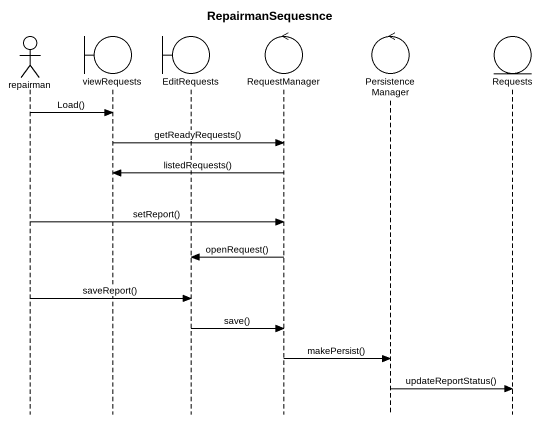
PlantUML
@startuml
title RepairmanSequesnce
hide footbox
actor repairman
boundary viewRequests
boundary EditRequests
control RequestManager
control PersistenceManager
entity Requests

repairman -> viewRequests : Load()
viewRequests -> RequestManager : getReadyRequests()
RequestManager -> viewRequests : listedRequests()
repairman -> RequestManager : setReport()
RequestManager -> EditRequests : openRequest()
repairman -> EditRequests : saveReport()
EditRequests -> RequestManager : save()
RequestManager -> PersistenceManager : makePersist()
PersistenceManager -> Requests : updateReportStatus()
@enduml
